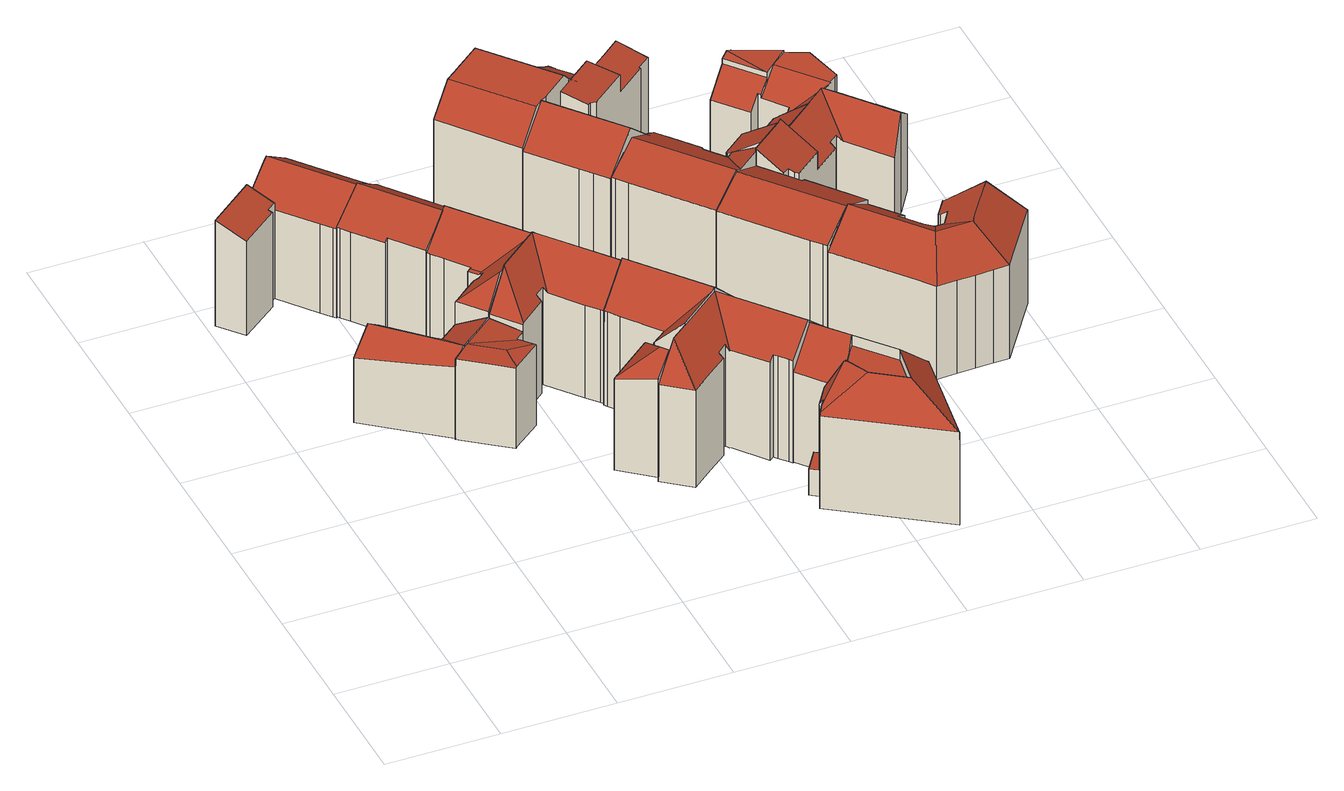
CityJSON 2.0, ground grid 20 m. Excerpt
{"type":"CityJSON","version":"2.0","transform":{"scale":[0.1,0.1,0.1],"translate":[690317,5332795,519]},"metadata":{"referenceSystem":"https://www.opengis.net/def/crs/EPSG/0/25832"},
"CityObjects":{
"building1":{"type":"Building","attributes":{"Gemeindeschluessel":"09162000","HoeheDach":"537.480","HoeheGrund":"521.170","Methode":"2000","NiedrigsteTraufeDesGebaeudes":"533.853","Geometrietyp2DReferenz":"3000","function":"31001_9998","roofType":"3100","measuredHeight":16.31},"geometry":[{"type":"MultiSurface","lod":"2","boundaries":[[[0,1,2,3]],[[4,5,6,7]],[[8,9,10,11,12,13]],[[14,15,16,17,18,19,10,9]],[[20,21,22,23,8,13]],[[23,22,15,14,9,8]],[[21,24,25,7,6,16,15,22]],[[4,26,3,2,27,5]],[[18,17,1,0,28,29]],[[26,4,7,25,24,21,20,13,12,11,30,29,28,0,3]],[[19,18,29,30,11,10]],[[16,6,5,27,2,1,17]]],"semantics":{"surfaces":[{"type":"WallSurface"},{"type":"RoofSurface"},{"type":"GroundSurface"}],"values":[0,0,0,1,0,1,0,0,0,2,0,1]}}]},
"building2":{"type":"Building","attributes":{"Gemeindeschluessel":"09162000","HoeheDach":"524.424","HoeheGrund":"520.980","Methode":"1000","NiedrigsteTraufeDesGebaeudes":"523.639","Geometrietyp2DReferenz":"3000","function":"31001_2000","roofType":"3100","measuredHeight":3.44},"geometry":[{"type":"MultiSurface","lod":"2","boundaries":[[[31,32,33,34,35,36]],[[31,36,37,38]],[[39,40,34,33]],[[35,34,40,41]],[[37,41,40,39,42,38]],[[36,35,41,37]],[[32,31,38,42,39,33]]],"semantics":{"surfaces":[{"type":"WallSurface"},{"type":"RoofSurface"},{"type":"GroundSurface"}],"values":[0,0,0,1,0,1,2]}}]},
"building3":{"type":"Building","attributes":{"Gemeindeschluessel":"09162000","HoeheDach":"542.730","HoeheGrund":"520.630","Methode":"2000","NiedrigsteTraufeDesGebaeudes":"538.050","Geometrietyp2DReferenz":"3000","function":"31001_1000","roofType":"3100","measuredHeight":22.1,"storeysAboveGround":5},"geometry":[{"type":"MultiSurface","lod":"2","boundaries":[[[43,44,45,46,47,48]],[[49,50,51,52,53,54,55,56,57,58,59,48,47,46,60,61,62]],[[54,63,64,55]],[[54,53,65,66,67,63]],[[50,49,62,68,69,70]],[[52,71,65,53]],[[61,72,68,62]],[[51,73,71,52]],[[46,45,74,60]],[[56,75,76,57]],[[76,77,78,79,59,58,57]],[[50,70,73,51]],[[78,77,67,66]],[[55,64,75,56]],[[66,65,71,73,70,69,44,43,79,78]],[[60,74,72,61]],[[69,68,72,74,45,44]],[[75,64,63,67,77,76]],[[59,79,43,48]]],"semantics":{"surfaces":[{"type":"WallSurface"},{"type":"GroundSurface"},{"type":"RoofSurface"}],"values":[0,1,0,0,0,0,0,0,0,0,0,0,0,0,2,0,2,2,0]}}]},
"building4":{"type":"Building","attributes":{"Gemeindeschluessel":"09162000","HoeheDach":"537.330","HoeheGrund":"520.970","Methode":"2000","NiedrigsteTraufeDesGebaeudes":"536.750","Geometrietyp2DReferenz":"3000","function":"31001_1000","roofType":"3200","measuredHeight":16.36,"storeysAboveGround":4},"geometry":[{"type":"MultiSurface","lod":"2","boundaries":[[[80,81,82,83,84,85,86,87,88,89]],[[90,91,92,93,94,95,96,97,98,99,100,101,102,103,104,105,106,107]],[[108,109,110,80,89,111]],[[93,112,113,94]],[[91,90,107,114,115,116]],[[114,109,108,115]],[[92,91,116,117,112,93]],[[102,83,82,103]],[[110,81,80]],[[84,83,102,101,100,85]],[[88,87,86,85,100,99,98,97]],[[117,116,115,108,111,113,112]],[[81,110,109,114,107,106,105,104,103,82]],[[113,111,89,88,97,96,95,94]]],"semantics":{"surfaces":[{"type":"RoofSurface"},{"type":"GroundSurface"},{"type":"WallSurface"}],"values":[0,1,0,2,2,0,2,2,0,2,2,0,2,2]}}]},
"building5":{"type":"Building","attributes":{"Gemeindeschluessel":"09162000","HoeheDach":"542.994","HoeheGrund":"520.900","Methode":"1000","NiedrigsteTraufeDesGebaeudes":"538.414","Geometrietyp2DReferenz":"3000","function":"31001_1000","roofType":"3100","measuredHeight":22.09,"storeysAboveGround":5},"geometry":[{"type":"MultiSurface","lod":"2","boundaries":[[[118,119,120,121,122,123,124,125,126,127,128]],[[129,130,131,132,133,134,135,136,137,138,139,140,141,142,143,144]],[[126,145,146,147,148,149,127]],[[141,148,147,142]],[[136,119,118,137]],[[132,131,130,125,124,123]],[[130,129,144,145,126,125]],[[137,118,128,138]],[[140,149,148,141]],[[135,120,119,136]],[[134,121,120,135]],[[133,132,123,122,121,134]],[[146,145,144,143,142,147]],[[128,127,149,140,139,138]]],"semantics":{"surfaces":[{"type":"RoofSurface"},{"type":"GroundSurface"},{"type":"WallSurface"}],"values":[0,1,0,2,2,2,2,2,2,2,2,2,2,2]}}]},
"building6":{"type":"Building","attributes":{"Gemeindeschluessel":"09162000","HoeheDach":"543.778","HoeheGrund":"520.610","Methode":"2000","NiedrigsteTraufeDesGebaeudes":"538.298","Geometrietyp2DReferenz":"3000","function":"31001_9998","roofType":"3100","measuredHeight":23.17,"storeysAboveGround":5},"geometry":[{"type":"MultiSurface","lod":"2","boundaries":[[[150,151,152,153]],[[154,155,156,157,158,159,160,161,162,152,151]],[[163,164,165,166,167,168]],[[169,154,151,150]],[[170,171,172,173,174,175,176,177,178,179,180,181,164,163,168,182,183,184,169,150,153,185,186,187,188,189,190]],[[187,191,192,188]],[[177,176,193,194,195,196,178]],[[196,197,198,180,179,178]],[[190,199,160,170]],[[166,158,157,167]],[[167,157,156,183,182,168]],[[181,180,198,200]],[[184,155,154,169]],[[161,160,199,201,192,191,145,162]],[[186,145,191,187]],[[176,175,174,173,202,203,204,193]],[[201,199,190,189,188,192]],[[173,172,171,170,160,159,205,202]],[[195,194,204,203,202,205,159,158,166,165,200,198,197,196]],[[181,200,165,164]],[[152,162,145,186,185,153]],[[193,204,194]],[[183,156,155,184]]],"semantics":{"surfaces":[{"type":"WallSurface"},{"type":"RoofSurface"},{"type":"GroundSurface"}],"values":[0,1,0,0,2,0,0,0,0,1,0,0,0,1,0,0,0,0,1,0,0,1,0]}}]},
"building7":{"type":"Building","attributes":{"Gemeindeschluessel":"09162000","HoeheDach":"544.430","HoeheGrund":"520.328","Methode":"2000","NiedrigsteTraufeDesGebaeudes":"538.088","Geometrietyp2DReferenz":"3000","function":"31001_1000","roofType":"3100","measuredHeight":24.1,"storeysAboveGround":5},"geometry":[{"type":"MultiSurface","lod":"2","boundaries":[[[206,207,208,209]],[[210,211,212,213]],[[214,215,216,217,218]],[[219,220,216,215]],[[207,206,221,222]],[[213,212,222,221]],[[223,224,225,226,227]],[[214,218,228,229]],[[209,208,230,231]],[[226,225,232,233]],[[234,235,223,227]],[[214,229,236,237,234,227,226,233,238,210,213,221,206,209,231,219,215]],[[217,216,220,230,208,207,222,212,211,239]],[[229,228,240,236]],[[217,239,241,242,240,228,218]],[[243,235,234,237]],[[241,239,211,210,238,244]],[[245,244,238,233,232]],[[242,243,237,236,240]],[[231,230,220,219]],[[223,235,243,242,241,244,245,224]],[[225,224,245,232]]],"semantics":{"surfaces":[{"type":"WallSurface"},{"type":"GroundSurface"},{"type":"RoofSurface"}],"values":[0,0,0,0,0,0,0,0,0,0,0,1,2,0,2,0,0,0,0,0,2,2]}}]},
"building8":{"type":"Building","attributes":{"Gemeindeschluessel":"09162000","HoeheDach":"544.671","HoeheGrund":"519.993","Methode":"2000","NiedrigsteTraufeDesGebaeudes":"537.900","Geometrietyp2DReferenz":"3000","function":"31001_9998","roofType":"3100","measuredHeight":24.68,"storeysAboveGround":5},"geometry":[{"type":"MultiSurface","lod":"2","boundaries":[[[246,247,248,249,250,251,252]],[[253,254,255,256]],[[257,258,259,260,261,262,263,264,265,266,267,268,269,253,256]],[[270,255,254,271,272,273,274,275]],[[250,261,260,273,272,276]],[[277,270,275,278,279]],[[268,280,281,269]],[[269,281,252,251,282,271,254,253]],[[266,283,284,267]],[[265,264,247,246,285]],[[257,277,279,258]],[[262,249,248,263]],[[284,280,268,267]],[[276,282,251,250]],[[261,250,249,262]],[[284,283,285,246,252,281,280]],[[265,285,283,266]],[[260,259,286,274,273]],[[275,274,286,278]],[[259,258,279,278,286]],[[271,282,276,272]],[[263,248,247,264]],[[257,256,255,270,277]]],"semantics":{"surfaces":[{"type":"RoofSurface"},{"type":"WallSurface"},{"type":"GroundSurface"}],"values":[0,1,2,0,1,0,1,1,1,1,1,1,1,0,1,0,1,1,0,1,1,1,1]}}]},
"building9":{"type":"Building","attributes":{"Gemeindeschluessel":"09162000","HoeheDach":"543.941","HoeheGrund":"519.180","Methode":"2000","NiedrigsteTraufeDesGebaeudes":"538.290","Geometrietyp2DReferenz":"3000","function":"31001_1000","roofType":"3100","measuredHeight":24.76,"storeysAboveGround":5},"geometry":[{"type":"MultiSurface","lod":"2","boundaries":[[[287,288,289]],[[287,290,291,292,293,294,295,296,297,298,299,288]],[[300,301,302,294,293,292]],[[303,287,289,304]],[[305,306,307,308,309,310]],[[311,312,313,314,315,295,294,302]],[[316,317,318,319]],[[315,314,318,317,320,310,309,321,296,295]],[[322,323,324,325]],[[319,318,314,313]],[[326,320,317,316]],[[321,309,308,324,323,327,328,329,330,331,296]],[[305,310,320,326]],[[303,332,333,291,290,287]],[[325,324,308,307]],[[329,328,334,335,336,330]],[[289,288,299,337,338,304]],[[334,328,327,339]],[[298,297,296,340,341,342]],[[306,305,326,316,319,313,312,311,302,301,300,333,332,303,304,338,337,342,341,340,343,336,335,334,339,322,325,307]],[[296,331,343,340]],[[300,292,291,333]],[[343,331,330,336]],[[337,299,298,342]],[[339,327,323,322]]],"semantics":{"surfaces":[{"type":"RoofSurface"},{"type":"WallSurface"},{"type":"GroundSurface"}],"values":[0,0,1,1,1,1,1,0,1,1,1,0,1,1,1,1,1,1,1,2,1,1,1,1,1]}}]},
"building10":{"type":"Building","attributes":{"Gemeindeschluessel":"09162000","HoeheDach":"543.180","HoeheGrund":"519.389","Methode":"2000","NiedrigsteTraufeDesGebaeudes":"524.540","Geometrietyp2DReferenz":"3000","function":"31001_9998","roofType":"3100","measuredHeight":23.79,"storeysAboveGround":5},"geometry":[{"type":"MultiSurface","lod":"2","boundaries":[[[344,345,346,347]],[[345,348,349,350,351,352,346]],[[353,354,355,356]],[[357,358,359,360,361]],[[362,363,364,365,366]],[[351,367,368,355,354,352]],[[369,370,371,372]],[[373,362,366,374,375,376]],[[377,373,376,378,379,380]],[[363,362,373,377,381,358,357,382,383,344,347,353,356]],[[384,385,367,386]],[[383,382,387,388,349,348]],[[377,380,389,381]],[[379,378,390,391]],[[365,364,368,367,385]],[[382,357,361,370,369,387]],[[372,371,385,384]],[[352,354,353,347,346]],[[358,381,389,391,390,359]],[[363,356,355,368,364]],[[349,388,350]],[[360,359,390,378,376,375]],[[379,391,389,380]],[[386,367,351,392]],[[372,384,386,392,350,388,387,369]],[[371,370,361,360,375,374]],[[365,385,371,374,366]],[[345,344,383,348]],[[392,351,350]]],"semantics":{"surfaces":[{"type":"WallSurface"},{"type":"RoofSurface"},{"type":"GroundSurface"}],"values":[0,1,0,0,0,1,0,0,0,2,0,0,0,0,1,0,0,0,0,0,0,1,1,0,1,1,1,0,0]}}]},
"building11":{"type":"Building","attributes":{"Gemeindeschluessel":"09162000","HoeheDach":"544.390","HoeheGrund":"521.041","Methode":"2000","NiedrigsteTraufeDesGebaeudes":"539.386","Geometrietyp2DReferenz":"3000","function":"31001_1000","roofType":"9999","measuredHeight":23.35,"storeysAboveGround":6},"geometry":[{"type":"MultiSurface","lod":"2","boundaries":[[[393,394,395,396]],[[397,398,399,400,401,402,393,396,403,404,405,406]],[[396,395,407,403]],[[393,402,408,409,394]],[[401,400,410,411,412]],[[410,400,399,413]],[[404,414,415,405]],[[416,417,415,414,407,395,394,409]],[[397,406,417,416,418]],[[403,407,414,404]],[[413,399,398,419,420]],[[401,412,408,402]],[[397,418,419,398]],[[405,415,417,406]],[[420,419,418,416,409,408,412,411]],[[410,413,420,411]]],"semantics":{"surfaces":[{"type":"WallSurface"},{"type":"GroundSurface"},{"type":"RoofSurface"}],"values":[0,1,0,0,0,0,0,2,0,0,0,0,0,0,2,2]}}]},
"building12":{"type":"Building","attributes":{"Gemeindeschluessel":"09162000","HoeheDach":"544.660","HoeheGrund":"520.780","Methode":"2000","NiedrigsteTraufeDesGebaeudes":"537.704","Geometrietyp2DReferenz":"3000","function":"31001_1000","roofType":"3100","measuredHeight":23.88,"storeysAboveGround":5},"geometry":[{"type":"MultiSurface","lod":"2","boundaries":[[[421,422,423,424,425,426,427,428,429,430,431,432,433,434,435]],[[433,432,436,437,438,439,440]],[[431,441,436,432]],[[442,443,444,445,446,447,448,449]],[[450,451,452,453,441,431,430]],[[454,455,453,452]],[[456,444,443,457]],[[458,448,447,459]],[[460,423,422,461]],[[462,463,449,448,458,464,465]],[[466,467,468,469]],[[470,428,427,471]],[[472,445,444,456]],[[473,425,424,474]],[[450,430,429,475]],[[476,434,433,440]],[[477,478,479,480]],[[471,427,426,481]],[[467,479,478,421,435,468]],[[438,437,462,465]],[[468,435,434,476,482,469]],[[475,429,428,470]],[[480,479,467,466]],[[474,424,423,460]],[[449,463,483,442]],[[484,446,445,472]],[[454,485,457,443,442,483,455]],[[459,447,446,484]],[[477,486,461,422,421,478]],[[456,457,485,454,452,451,450,475,470,471,481,473,474,460,461,486,477,480,466,469,482,476,440,439,438,465,464,458,459,484,472]],[[441,453,455,483,463,462,437,436]],[[481,426,425,473]]],"semantics":{"surfaces":[{"type":"RoofSurface"},{"type":"WallSurface"},{"type":"GroundSurface"}],"values":[0,1,1,0,1,1,1,1,1,1,1,1,1,1,1,1,1,1,0,1,1,1,1,1,1,1,1,1,1,2,0,1]}}]},
"building13":{"type":"Building","attributes":{"Gemeindeschluessel":"09162000","HoeheDach":"542.660","HoeheGrund":"520.415","Methode":"2000","NiedrigsteTraufeDesGebaeudes":"538.825","Geometrietyp2DReferenz":"3000","function":"31001_9998","roofType":"3100","measuredHeight":22.25,"storeysAboveGround":5},"geometry":[{"type":"MultiSurface","lod":"2","boundaries":[[[487,488,489,490,491,492]],[[493,494,495,496]],[[497,498,499,500,501,502,503,504,505,493,496,506,507,508,509]],[[505,510,494,493]],[[498,497,511,512,513]],[[514,515,507,506]],[[501,492,491,502]],[[516,517,504,503]],[[511,518,519,520,512]],[[519,508,507,515,520]],[[511,497,509,518]],[[487,500,499,488]],[[499,498,513,489,488]],[[503,502,491,490,516]],[[495,514,506,496]],[[489,513,512,520,515,514,495,494,510,517,516,490]],[[508,519,518,509]],[[504,517,510,505]],[[500,487,492,501]]],"semantics":{"surfaces":[{"type":"RoofSurface"},{"type":"WallSurface"},{"type":"GroundSurface"}],"values":[0,1,2,1,1,1,1,1,0,1,1,1,1,1,1,0,1,1,1]}}]},
"building14":{"type":"Building","attributes":{"Gemeindeschluessel":"09162000","HoeheDach":"542.583","HoeheGrund":"521.360","Methode":"1000","NiedrigsteTraufeDesGebaeudes":"537.648","Geometrietyp2DReferenz":"3000","function":"31001_1000","roofType":"2100","measuredHeight":21.22,"storeysAboveGround":5},"geometry":[{"type":"MultiSurface","lod":"2","boundaries":[[[521,522,523,524]],[[525,526,527,528,529,530,531]],[[532,533,534,535]],[[536,537,538,539,540,541]],[[535,534,522,521]],[[542,541,540,543,544,545]],[[546,528,527,547,524,523]],[[543,540,539,538,548,531,530,549,550,551,544]],[[537,552,525,531,548,538]],[[529,528,546,523,522,534,533,553,554]],[[551,550,555,556,545,544]],[[526,525,552,537,536,541,542,545,556,555,557,558,532,535,521,524,547,527]],[[554,549,530,529]],[[550,549,554,553,533,532,558,557,555]]],"semantics":{"surfaces":[{"type":"WallSurface"},{"type":"RoofSurface"},{"type":"GroundSurface"}],"values":[0,0,0,0,0,0,0,1,0,1,0,2,0,0]}}]},
"building15":{"type":"Building","attributes":{"Gemeindeschluessel":"09162000","HoeheDach":"542.500","HoeheGrund":"519.923","Methode":"2000","NiedrigsteTraufeDesGebaeudes":"538.723","Geometrietyp2DReferenz":"3000","function":"31001_1000","roofType":"3100","measuredHeight":22.58,"storeysAboveGround":5},"geometry":[{"type":"MultiSurface","lod":"2","boundaries":[[[559,560,561,562]],[[563,564,565,566,567,568]],[[569,570,562,561]],[[570,569,571,572]],[[563,573,574,564]],[[575,566,565,576]],[[569,561,560,577,578,568,567,579,580,581,571]],[[582,581,580,583]],[[584,577,560,559]],[[576,565,564,574]],[[585,578,577,584]],[[575,586,579,567,566]],[[572,571,581,582]],[[579,586,583,580]],[[568,578,585,573,563]],[[586,575,576,574,573,585,584,559,562,570,572,582,583]]],"semantics":{"surfaces":[{"type":"WallSurface"},{"type":"RoofSurface"},{"type":"GroundSurface"}],"values":[0,1,0,0,0,0,1,0,0,0,0,0,0,0,0,2]}}]},
"building16":{"type":"Building","attributes":{"Gemeindeschluessel":"09162000","HoeheDach":"523.673","HoeheGrund":"520.630","Methode":"1000","NiedrigsteTraufeDesGebaeudes":"523.673","Geometrietyp2DReferenz":"3000","function":"31001_2000","roofType":"1000","measuredHeight":3.04},"geometry":[{"type":"MultiSurface","lod":"2","boundaries":[[[587,588,589,590]],[[591,592,588,587]],[[593,591,587,590]],[[593,594,592,591]],[[590,589,594,593]],[[589,588,592,594]]],"semantics":{"surfaces":[{"type":"WallSurface"},{"type":"GroundSurface"},{"type":"RoofSurface"}],"values":[0,0,1,0,0,2]}}]},
"building17":{"type":"Building","attributes":{"Gemeindeschluessel":"09162000","HoeheDach":"542.561","HoeheGrund":"519.530","Methode":"2000","NiedrigsteTraufeDesGebaeudes":"537.751","Geometrietyp2DReferenz":"3000","function":"31001_9998","roofType":"3100","measuredHeight":23.03,"storeysAboveGround":5},"geometry":[{"type":"MultiSurface","lod":"2","boundaries":[[[595,596,597,598,599,600]],[[601,602,603,604]],[[605,606,602,601]],[[607,608,609,610,611,612,613,614,604,603]],[[615,616,617,618,619,620]],[[621,622,596,595,600,623]],[[624,625,617,616]],[[626,627,628,629,630,622,621,623,631,632,605,601,604,614,613,612,611,633,624,616,615,620,634,635,636,637]],[[630,638,596,622]],[[639,640,641,642,643,619,618,617,625,644,610,609]],[[610,644,625,624,633,611]],[[628,645,646,629]],[[627,626,637,647,648,649]],[[632,650,606,605]],[[623,600,599,631]],[[642,641,647,637,636,635,634,643]],[[620,619,643,634]],[[649,648,647,641,640,639]],[[639,609,608,597]],[[629,646,638,630]],[[638,646,645,649,639,597,596]],[[631,599,650,632]],[[598,597,608,607,603,602,606,650,599]],[[627,649,645,628]]],"semantics":{"surfaces":[{"type":"RoofSurface"},{"type":"WallSurface"},{"type":"GroundSurface"}],"values":[0,1,1,1,1,1,1,2,1,0,1,1,1,1,1,1,1,0,0,1,0,1,0,1]}}]},
"building18":{"type":"Building","attributes":{"Gemeindeschluessel":"09162000","HoeheDach":"542.589","HoeheGrund":"520.390","Methode":"2000","NiedrigsteTraufeDesGebaeudes":"532.593","Geometrietyp2DReferenz":"3000","function":"31001_9998","roofType":"2100","measuredHeight":22.2,"storeysAboveGround":4},"geometry":[{"type":"MultiSurface","lod":"2","boundaries":[[[651,652,653,654]],[[654,653,655,656,657,658]],[[659,660,661,662]],[[663,664,665,666,667]],[[663,668,669,670,671,664]],[[652,672,673,655]],[[674,669,668,675,676,677,678]],[[659,662,679,651,654,658]],[[671,670,509,508,680,681,682,683,684,661,660,657,656,685,686,687,688]],[[667,675,668,663]],[[673,685,656,655]],[[508,689,690,680]],[[691,687,686,692]],[[678,693,694,674]],[[660,659,658,657]],[[652,655,653]],[[695,696,691,692,697,698]],[[689,699,694,693,700,690]],[[682,677,676,683]],[[687,691,696,688]],[[509,699,689,508]],[[695,698,701,702,703,666,665]],[[666,703,684,683,676,675,667]],[[692,686,685,673,672,697]],[[652,651,701,698,697,672]],[[509,670,669,674,694,699]],[[701,651,679,702]],[[680,690,700,681]],[[682,681,700,693,678,677]],[[671,688,696,695,665,664]],[[702,679,662,661,684,703]]],"semantics":{"surfaces":[{"type":"WallSurface"},{"type":"RoofSurface"},{"type":"GroundSurface"}],"values":[0,0,0,1,0,1,1,1,2,0,0,0,0,0,0,1,1,1,0,0,0,1,0,0,0,0,0,0,0,0,0]}}]},
"building19":{"type":"Building","attributes":{"Gemeindeschluessel":"09162000","HoeheDach":"542.571","HoeheGrund":"519.820","Methode":"2000","NiedrigsteTraufeDesGebaeudes":"534.870","Geometrietyp2DReferenz":"3000","function":"31001_1000","roofType":"3100","measuredHeight":22.75,"storeysAboveGround":4},"geometry":[{"type":"MultiSurface","lod":"2","boundaries":[[[704,705,699,706]],[[707,708,709,710,711,712]],[[713,714,715,716,717,718,719,699,705]],[[720,721,722,723,724,725,726,727]],[[728,729,730,731]],[[732,733,734,735]],[[710,709,736,737]],[[738,714,713,739]],[[724,723,740,741,742,708,707,725]],[[743,744,722,721,720,727,728,731,745,746,747,738,739,704,706,748,749,750,712,711,710,737,734,733]],[[744,740,723,722]],[[739,713,705,704]],[[747,715,714,738]],[[751,730,729,726,725,707,752,753]],[[753,718,717,751]],[[737,736,735,734]],[[746,745,731,730,751,717,716]],[[728,727,726,729]],[[746,716,715,747]],[[699,719,718,753,752,707,712,750,749,748,706]],[[742,741,732,735,736,709,708]],[[740,744,743,733,732,741]]],"semantics":{"surfaces":[{"type":"WallSurface"},{"type":"RoofSurface"},{"type":"GroundSurface"}],"values":[0,0,1,0,0,0,0,0,1,2,0,0,0,1,0,0,0,0,0,0,1,0]}}]},
"building20":{"type":"Building","attributes":{"Gemeindeschluessel":"09162000","HoeheDach":"522.670","HoeheGrund":"520.784","Methode":"2000","NiedrigsteTraufeDesGebaeudes":"522.670","Geometrietyp2DReferenz":"3000","function":"31001_2000","roofType":"1000","measuredHeight":1.89},"geometry":[{"type":"MultiSurface","lod":"2","boundaries":[[[754,755,756,757,758,759]],[[760,761,762,763,764,765]],[[766,754,759,767,768,769]],[[755,754,766,769,770,765,764,763,771,756]],[[763,762,772,771]],[[773,768,767,759,758,757,772,762,761,760]],[[771,772,757,756]],[[770,769,768,773,760,765]]],"semantics":{"surfaces":[{"type":"WallSurface"},{"type":"GroundSurface"},{"type":"RoofSurface"}],"values":[0,0,0,1,0,2,0,0]}}]}
},
"vertices":[
[284,628,22],[284,628,149],[321,581,185],[321,581,22],[267,537,22],[267,537,185],[258,530,185],[258,530,22],[103,612,149],[140,642,185],[169,664,158],[169,664,22],[140,642,22],[103,612,22],[212,572,185],[256,529,185],[257,529,185],[251,602,149],[232,587,167],[231,587,167],[183,549,22],[233,510,22],[233,510,163],[183,549,157],[256,529,22],[257,529,22],[295,559,22],[295,559,185],[251,602,22],[232,587,22],[231,587,22],
[198,688,20],[232,714,20],[266,741,20],[266,741,46],[232,714,54],[198,688,46],[160,735,46],[160,735,20],[229,787,20],[229,787,46],[195,761,54],[195,761,20],
[138,1040,234],[142,1043,237],[192,1082,191],[192,1082,16],[142,1043,16],[138,1040,16],[242,918,16],[191,880,16],[187,885,16],[172,903,16],[122,965,16],[106,953,16],[111,947,16],[44,895,16],[8,937,16],[91,1003,16],[109,1017,16],[273,981,16],[291,960,16],[294,956,16],[106,953,204],[111,947,201],[122,965,191],[122,965,190],[122,965,204],[294,956,191],[242,918,237],[191,880,191],[172,903,191],[291,960,191],[187,885,191],[273,981,191],[44,895,201],[8,937,224],[91,1003,224],[91,1003,190],[109,1017,207],
[343,517,178],[344,518,178],[343,519,178],[359,533,178],[348,548,179],[321,581,183],[314,574,183],[292,557,183],[267,537,183],[263,534,183],[313,453,20],[311,450,20],[284,471,20],[233,510,20],[258,530,20],[263,533,20],[263,534,20],[267,537,20],[292,557,20],[314,574,20],[321,581,20],[348,548,20],[359,533,20],[343,519,20],[344,518,20],[346,515,20],[362,495,20],[364,493,20],[314,494,183],[362,495,179],[346,515,178],[263,533,183],[233,510,178],[258,530,182],[364,493,178],[313,453,178],[311,450,178],[284,471,178],
[195,874,195],[206,860,195],[244,811,195],[250,816,200],[292,762,200],[293,761,200],[319,782,223],[336,795,238],[338,797,240],[243,918,240],[191,880,195],[338,797,19],[336,795,19],[319,782,19],[293,761,19],[292,762,19],[250,816,19],[244,811,19],[206,860,19],[195,874,19],[191,880,19],[243,918,19],[294,956,19],[297,952,19],[312,933,19],[377,852,19],[389,837,19],[389,837,194],[377,852,194],[312,933,195],[297,952,195],[294,956,195],
[293,761,16],[293,761,196],[336,795,242],[336,795,16],[297,756,196],[312,737,195],[342,699,195],[341,698,194],[353,683,194],[438,675,247],[439,676,248],[402,722,248],[340,799,248],[346,677,16],[351,671,16],[351,671,201],[346,677,194],[334,692,194],[334,692,16],[297,756,16],[439,676,16],[438,675,16],[390,636,16],[369,619,16],[353,606,16],[352,606,16],[321,581,16],[285,627,16],[284,628,16],[315,653,16],[334,667,16],[339,661,16],[341,698,16],[342,699,16],[312,737,16],[340,799,16],[389,837,16],[393,832,16],[408,813,16],[450,761,16],[487,715,16],[393,832,194],[408,813,194],[321,581,195],[285,627,195],[285,627,194],[284,628,193],[315,653,193],[334,667,194],[487,715,194],[339,661,201],[450,761,194],[369,619,247],[353,606,247],[352,606,247],[390,636,247],
[535,655,13],[535,655,191],[553,633,191],[553,633,13],[439,676,13],[439,676,251],[488,715,191],[488,715,13],[488,511,13],[586,592,13],[586,592,191],[535,550,254],[488,511,195],[583,596,13],[583,596,191],[516,680,13],[516,680,191],[409,574,194],[361,534,194],[359,533,191],[359,533,13],[409,574,13],[484,515,195],[484,515,13],[565,618,191],[565,618,13],[322,581,191],[322,581,13],[403,582,13],[403,582,203],[467,536,13],[420,595,13],[369,619,13],[436,674,254],[467,536,195],[436,673,254],[426,589,195],[420,595,204],[369,619,254],[362,613,254],
[537,551,257],[488,511,196],[492,505,196],[505,488,195],[554,425,194],[636,421,253],[639,423,257],[542,345,10],[542,345,212],[532,338,222],[532,338,10],[491,304,10],[435,349,10],[516,415,10],[526,403,10],[554,425,10],[505,488,10],[492,505,10],[488,511,10],[586,592,10],[590,586,10],[605,568,10],[689,463,10],[640,424,10],[520,328,235],[562,361,189],[527,405,189],[526,403,191],[517,414,191],[510,341,235],[527,405,194],[491,304,202],[436,350,190],[435,349,189],[689,463,196],[640,424,256],[562,361,253],[590,586,196],[605,568,196],[586,592,196],[516,415,190],
[538,266,193],[531,336,249],[491,304,193],[578,298,193],[612,324,193],[606,331,201],[623,345,202],[624,346,202],[629,339,193],[640,424,249],[592,385,249],[542,345,249],[532,337,249],[606,331,2],[623,345,2],[624,346,2],[538,266,2],[491,304,2],[704,263,2],[744,295,2],[793,334,2],[793,334,193],[744,295,249],[704,263,203],[629,339,2],[630,339,2],[674,284,2],[674,284,194],[630,339,193],[687,284,2],[687,284,203],[682,290,203],[682,290,2],[699,269,203],[678,377,249],[774,357,2],[774,357,193],[789,339,193],[789,339,2],[699,269,2],[756,380,193],[741,398,193],[727,416,193],[724,420,193],[689,463,193],[578,298,2],[612,324,2],[741,398,2],[727,416,2],[724,420,2],[532,337,2],[531,336,2],[756,380,2],[640,424,2],[592,385,2],[542,345,2],[689,463,2],
[749,208,4],[749,208,180],[704,263,181],[704,263,4],[753,212,186],[766,197,186],[784,225,221],[795,241,242],[747,298,242],[793,334,4],[793,334,185],[906,193,189],[906,193,4],[760,184,4],[742,195,4],[742,195,209],[758,186,240],[760,184,241],[694,135,4],[878,8,4],[878,8,185],[877,9,186],[694,135,186],[849,176,242],[905,191,190],[760,185,221],[760,185,242],[779,142,242],[779,142,221],[711,161,4],[696,138,189],[701,146,194],[711,161,194],[692,174,4],[706,165,184],[706,165,55],[692,174,55],[717,212,4],[767,196,4],[753,212,4],[836,102,221],[836,102,242],[849,176,221],[767,196,221],[766,197,221],[717,212,55],[731,203,184],[731,203,55],[795,241,221],
[567,1168,20],[567,1168,225],[601,1128,224],[601,1128,20],[598,989,20],[586,980,20],[536,939,20],[437,1062,20],[491,1105,20],[499,1112,20],[592,1120,20],[613,1093,20],[641,1059,20],[658,1038,20],[592,1120,236],[499,1112,253],[547,1151,252],[437,1062,206],[474,1092,254],[491,1105,254],[536,939,204],[613,1093,236],[641,1059,237],[647,1029,252],[658,1038,237],[598,989,253],[586,980,254],[574,970,254],
[685,856,257],[734,894,201],[711,922,201],[695,943,200],[689,950,200],[686,947,203],[677,960,203],[668,961,209],[663,959,213],[654,969,214],[667,979,199],[635,1019,199],[598,989,242],[586,980,255],[585,979,257],[635,1019,231],[658,1038,231],[658,1038,18],[635,1019,18],[598,989,18],[667,979,223],[744,1032,187],[799,1077,187],[797,1079,188],[820,1097,188],[783,1138,204],[750,1111,204],[715,1084,204],[706,1076,204],[654,969,18],[667,979,18],[671,983,18],[671,983,223],[682,982,18],[682,982,222],[797,1079,18],[799,1077,18],[715,1084,18],[750,1111,18],[711,922,18],[734,894,18],[677,1053,231],[706,1076,231],[706,1076,18],[677,1053,18],[598,861,18],[598,861,199],[536,939,199],[536,939,18],[668,961,18],[677,960,18],[820,1097,18],[689,950,18],[695,943,18],[663,959,18],[586,980,18],[634,817,18],[634,817,199],[615,841,199],[615,841,18],[686,947,18],[585,979,18],[744,1032,222],[783,1138,18],[744,1032,18],[685,856,18],
[654,793,202],[751,672,202],[804,713,237],[687,858,237],[635,817,202],[639,812,202],[763,880,14],[763,880,198],[798,837,198],[798,837,14],[855,754,14],[805,714,14],[751,672,14],[654,793,14],[639,812,14],[635,817,14],[734,894,14],[745,903,14],[748,899,14],[796,826,14],[823,791,14],[835,802,14],[868,765,14],[748,899,198],[855,754,229],[815,722,229],[805,714,236],[796,826,203],[823,791,203],[734,894,206],[745,903,198],[868,765,228],[835,802,202],[824,792,202],
[668,1141,24],[668,1141,187],[676,1132,186],[676,1132,24],[677,1053,24],[679,1054,24],[715,1084,24],[715,1084,187],[679,1054,213],[679,1054,214],[677,1053,216],[646,1130,24],[646,1130,200],[655,1131,196],[655,1131,24],[649,1049,24],[658,1038,24],[658,1038,236],[649,1049,236],[641,1059,235],[641,1059,24],[624,1080,24],[624,1080,235],[613,1093,235],[613,1093,24],[677,1131,186],[677,1131,24],[659,1038,236],[643,1097,214],[642,1090,218],[636,1091,222],[659,1038,24],[643,1098,213],[643,1097,213],[642,1090,24],[636,1091,24],[643,1097,24],[643,1098,24],
[886,716,9],[886,716,202],[906,690,202],[906,690,9],[751,672,201],[855,543,201],[870,524,201],[875,518,201],[926,561,235],[803,713,235],[913,695,198],[913,695,9],[963,633,197],[963,633,9],[751,672,9],[855,543,9],[875,518,9],[870,524,9],[855,754,202],[805,714,234],[929,563,233],[983,608,197],[978,614,197],[978,614,9],[983,608,9],[855,754,9],[805,714,9],[929,563,9],
[904,953,16],[904,953,47],[859,917,47],[859,917,16],[867,999,16],[867,999,47],[822,964,16],[822,964,47],
[975,395,189],[996,368,189],[1027,442,236],[1016,455,236],[929,563,236],[875,518,189],[1005,541,5],[1005,541,205],[1033,505,206],[1033,505,5],[1024,557,5],[1024,557,189],[1050,504,197],[1053,504,196],[1064,503,197],[1069,502,199],[1069,502,5],[1064,503,5],[1053,504,5],[1050,504,5],[1074,539,5],[1075,535,5],[1075,535,190],[1074,539,188],[1074,540,188],[1074,540,5],[975,395,5],[996,368,5],[875,518,5],[1085,528,5],[1085,528,199],[1147,406,5],[1124,373,5],[1095,372,5],[1064,371,5],[1031,370,5],[929,563,5],[983,608,5],[1069,503,5],[1095,570,5],[1096,569,5],[1152,531,5],[1207,493,5],[1031,370,188],[1092,444,236],[1103,461,236],[1152,531,236],[1096,569,188],[1095,570,188],[1069,503,199],[1095,372,188],[1064,371,188],[1207,493,189],[1147,406,189],[1124,373,189],[983,608,189],
[974,982,182],[974,982,192],[924,1044,192],[924,1044,182],[936,1053,198],[936,1053,14],[893,1020,14],[893,1020,136],[939,964,136],[939,964,14],[955,976,14],[955,976,160],[997,870,193],[1029,896,193],[1054,916,193],[984,927,145],[964,911,145],[997,870,202],[920,807,202],[920,807,14],[1029,896,14],[1018,1017,198],[942,1051,198],[914,802,202],[964,911,158],[963,911,158],[957,918,151],[874,851,150],[959,971,160],[830,808,14],[832,818,14],[957,918,14],[963,911,14],[990,932,14],[942,1051,14],[1055,1000,14],[1071,930,14],[1066,926,14],[835,802,201],[830,808,196],[1071,930,194],[1055,1000,194],[874,851,192],[914,802,236],[1054,917,194],[1066,926,194],[1018,1017,194],[990,995,194],[868,765,236],[832,818,191],[974,982,173],[959,971,154],[990,932,153],
[855,754,8],[855,754,236],[868,765,8],[1029,896,203],[1030,896,204],[1066,926,165],[1066,926,8],[1030,896,8],[1029,896,8],[886,716,205],[898,725,204],[905,719,199],[913,717,195],[962,757,195],[921,809,236],[920,807,236],[1029,808,8],[1030,808,8],[1086,737,8],[1086,737,159],[1030,808,159],[1029,808,159],[1021,818,167],[1021,818,8],[1005,805,8],[1005,805,167],[1010,796,160],[1010,796,8],[1150,835,159],[1150,835,8],[1115,878,8],[1115,878,159],[1109,874,165],[1109,874,8],[898,725,8],[886,716,8],[1117,785,203],[1118,786,204],[1073,843,204],[1118,786,8],[1117,785,8],[962,757,8],[913,717,8],[905,719,8],[920,807,8],[921,809,8],[986,861,8],[962,757,160],[986,861,203],[921,809,203],
[1108,904,18],[1115,911,18],[1128,925,18],[1128,925,37],[1115,911,37],[1108,904,37],[1071,930,37],[1071,931,37],[1098,952,37],[1098,952,18],[1071,931,18],[1071,930,18],[1107,904,18],[1107,904,37],[1082,923,37],[1082,923,18],[1078,926,18],[1110,936,18],[1110,936,37],[1078,926,37]
]}
